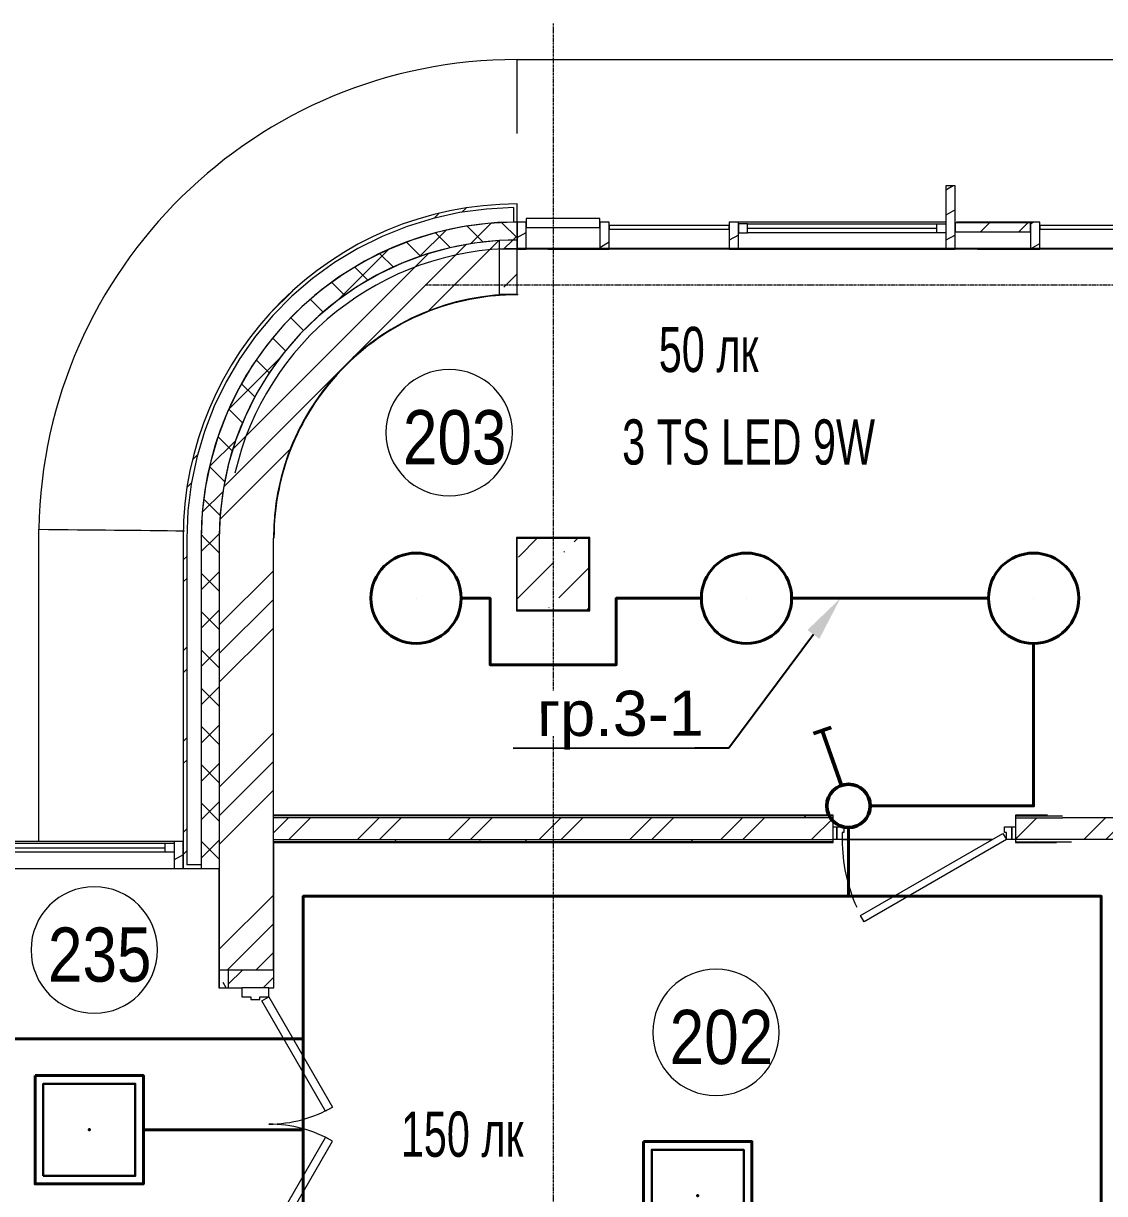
# Model space of a CAD drawing. Header units: metres. Extents: x 19799 to 227756, y -64119 to 286334.
# Drawn here: x 29728 to 35716, y -45816 to -39336 of the extents above; entities that cross this region are included whole.
import ezdxf
from ezdxf import colors
from ezdxf.entities.mleader import LeaderData, LeaderLine
from ezdxf.math import Vec2, Vec3

# ---------------------------------------------------------------- set-up
doc = ezdxf.new("R2010")
doc.units = ezdxf.units.M
doc.linetypes.add('ADSK_Линия сетки', pattern=[21, 12, -3, 3, -3])
for name, color, linetype, lineweight in [('A-AREA-IDEN', 7, 'Continuous', 9), ('A-DETL-MBND', 7, 'Continuous', 5), ('A-DETL-THIN', 7, 'Continuous', 5), ('A-DOOR', 7, 'Continuous', 5), ('A-DOOR-FRAM', 7, 'Continuous', 13), ('A-FLOR', 7, 'Continuous', 5), ('A-GLAZ', 7, 'Continuous', 5), ('A-GLAZ-CURT', 7, 'Continuous', 5), ('A-GLAZ-CWMG', 7, 'Continuous', 5), ('A-WALL', 7, 'Continuous', 5), ('A-WALL-PATT', 7, 'Continuous', 18), ('I-WALL', 7, 'Continuous', 5), ('nadpisi', 84, 'Continuous', 13), ('S-COLS', 7, 'Continuous', 5), ('S-GRID', 7, 'Continuous', 9), ('раб осв', 7, 'Continuous', 40), ('ЭЛ', 250, 'Continuous', 50), ('ЭЛ.освещ.', 150, 'Continuous', 50), ('ЭЛ.сети', 5, 'Continuous', 100)]:
    doc.layers.add(name, color=color, linetype=linetype, lineweight=lineweight)
doc.styles.add('Arial', font='ARIALN.TTF', dxfattribs={"width": 0.8, "height": 2.5})
doc.styles.add('GOST Common_I_1', font='ARIALN.TTF', dxfattribs={"height": 300})
doc.styles.add('ISOPEUR', font='ARIALN.TTF')
pattern_1 = [(45, (0, 0), (-251.4472, 251.4472), []), (45, (0, 381), (-251.4472, 251.4472), [])]
pattern_2 = [(45, (0, 0), (-449.013, 449.013), []), (45, (158.75, 0), (0, 898.0256), []), (45, (-158.75, 0), (0, 898.0256), [])]
pattern_3 = [(30, (0, 0), (-60, 103.92305), [])]
pattern_4 = [(0, (0, 0), (812.8, 203.2), [33.528, -576.072, 33.528, -576.072, -3251.2]), (0, (0, 0), (812.8, 203.2), [-1219.2, 33.528, -1185.672, 33.528, -576.072, -1422.4]), (0, (0, 0), (812.8, 203.2), [-3048, 33.528, -372.872, 33.528, -982.472]), (120, (304.8, 101.6), (-582.37636, 602.30545), [33.528, -576.072, 33.528, -576.072, -3251.2]), (120, (304.8, 101.6), (-582.37636, 602.30545), [-1219.2, 33.528, -1185.672, 33.528, -576.072, -1422.4]), (120, (304.8, 101.6), (-582.37636, 602.30545), [-3048, 33.528, -372.872, 33.528, -982.472]), (240, (406.4, 508), (-230.42364, -805.50545), [33.528, -576.072, 33.528, -576.072, -3251.2]), (240, (406.4, 508), (-230.42364, -805.50545), [-1219.2, 33.528, -1185.672, 33.528, -576.072, -1422.4]), (240, (406.4, 508), (-230.42364, -805.50545), [-3048, 33.528, -372.872, 33.528, -982.472])]
pattern_5 = [(45, (0, 0), (-106.066, 106.066), []), (135, (0, 0), (-106.066, -106.066), [])]
pattern_6 = [(45, (0, 0), (38.89087, 251.0229), [300, -50, 10, -50])]

# ---------------------------------------------------------------- blocks, each defined once
blk = doc.blocks.new('КДП АПК - КР_rvt-1-2 этаж')
at = {"layer": 'S-COLS', "lineweight": 5}
h = blk.add_hatch(dxfattribs=at)
h.set_pattern_fill('FP_137', color=256, style=0, pattern_type=2)
h.set_pattern_definition([(45, (0, 0), (84.19025, 308.69666), [396.875, -79.375, 3.353, -76.022])])
h.paths.add_polyline_path([(32462.7, -41945.6), (32862.7, -41945.6), (32862.7, -41545.6), (32462.7, -41545.6)], flags=0)
at = {"layer": 'A-FLOR', "lineweight": 5}
blk.add_line((56645.3, -39945.6), (32462.7, -39945.6), dxfattribs=at)
blk.add_arc((32462.7, -41545.6), 1600, 90, 167.14773, dxfattribs=at)
at = {"layer": 'S-COLS', "lineweight": 5}
for p, q in [((32862.7, -41545.6), (32462.7, -41545.6)), ((32462.7, -41545.6), (32462.7, -41945.6)), ((32862.7, -41945.6), (32862.7, -41545.6)), ((32462.7, -41945.6), (32862.7, -41945.6))]:
    blk.add_line(p, q, dxfattribs=at)
blk = doc.blocks.new('AC_Дверь_Однопольная_ДеревяннаяВнутренняя_ГОСТ6629-88 - ДГ 21-10-1263266-2 этаж')
at = {"layer": 'A-DOOR', "lineweight": 13}
for p, q in [((-455, 60), (333.1, 515)), ((353.1, 480.4), (-435, 25.4)), ((333.1, 515), (353.1, 480.4)), ((-435, 25.4), (-455, 60))]:
    blk.add_line(p, q, dxfattribs=at)
at = {"layer": 'A-DOOR', "lineweight": 18}
for p, q in [((-505, 60), (-485, 60)), ((-505, -10), (-505, 60)), ((-485, 60), (-485, -10)), ((485, 60), (505, 60)), ((485, -10), (485, 60)), ((505, 60), (505, -10)), ((-485, -10), (-505, -10)), ((505, -10), (485, -10))]:
    blk.add_line(p, q, dxfattribs=at)
at = {"layer": 'A-DOOR'}
blk.add_arc((-455, 60), 910, 0, 24.26352, dxfattribs=at)
at = {"layer": 'A-DOOR-FRAM'}
for p, q in [((-485, 60), (-455, 60)), ((-485, -10), (-485, 60)), ((-455, 60), (-455, 20)), ((-455, 20), (-445, 20)), ((-445, 20), (-445, -10)), ((445, 20), (455, 20)), ((445, -10), (445, 20)), ((455, 60), (485, 60)), ((455, 20), (455, 60)), ((485, 60), (485, -10)), ((-445, -10), (-485, -10)), ((485, -10), (445, -10))]:
    blk.add_line(p, q, dxfattribs=at)
blk = doc.blocks.new('Дверь-ВНУТРЕННЯЯ - ДГ 21-15-1886256-2 этаж')
at = {"layer": 'A-DOOR', "lineweight": 13}
for p, q in [((-705, 131.4), (-94.5, 483.9)), ((-94.5, 483.9), (-72, 444.9)), ((94.5, 483.9), (72, 444.9)), ((705, 131.4), (94.5, 483.9)), ((-72, 444.9), (-682.5, 92.4)), ((72, 444.9), (682.5, 92.4)), ((-682.5, 92.4), (-705, 131.4)), ((682.5, 92.4), (705, 131.4))]:
    blk.add_line(p, q, dxfattribs=at)
at = {"layer": 'A-DOOR'}
for centre, start, end in [((-705, 131.4), 0, 30), ((705, 131.4), 150, 180)]:
    blk.add_arc(centre, 705, start, end, dxfattribs=at)
at = {"layer": 'A-DOOR-FRAM'}
for p, q in [((-705, 131.4), (-755, 131.4)), ((-755, 131.4), (-755, -18.6)), ((-705, 81.6), (-705, 131.4)), ((705, 131.4), (705, 81.6)), ((755, 131.4), (705, 131.4)), ((755, -18.6), (755, 131.4)), ((-689.1, 81.6), (-705, 81.6)), ((-689.1, 30.6), (-689.1, 81.6)), ((705, 81.6), (689.1, 81.6)), ((689.1, 81.6), (689.1, 30.6)), ((-705, -18.6), (-705, 30.6)), ((-705, 30.6), (-689.1, 30.6)), ((689.1, 30.6), (705, 30.6)), ((705, 30.6), (705, -18.6)), ((-755, -18.6), (-705, -18.6)), ((705, -18.6), (755, -18.6))]:
    blk.add_line(p, q, dxfattribs=at)
blk = doc.blocks.new('M_Тент витража777 - M_Тент витража одинарное справо-2392832-2 этаж')
at = {"layer": 'A-GLAZ', "lineweight": 13}
for p, q in [((-525, 20), (-575, 20)), ((-575, 20), (-575, -30)), ((-575, -30), (-575, 20)), ((-525, -30), (-525, 20)), ((525, -30), (525, 20)), ((525, 20), (575, 20)), ((575, 20), (575, -30)), ((575, 20), (575, -30)), ((-575, -30), (-525, -30)), ((-525, -4.6), (525, -4.6)), ((575, -30), (525, -30))]:
    blk.add_line(p, q, dxfattribs=at)
at = {"layer": 'A-GLAZ'}
for p, q in [((-525, 20), (525, 20)), ((525, -30), (-525, -30))]:
    blk.add_line(p, q, dxfattribs=at)
blk = doc.blocks.new('Прямоугольный импост - 50 x 150мм-1003911-2 этаж')
at = {"layer": 'A-DETL-MBND'}
for p, q in [((34837.7, -40435.7), (33687.7, -40435.7)), ((33687.7, -40585.7), (34837.7, -40585.7))]:
    blk.add_line(p, q, dxfattribs=at)
blk = doc.blocks.new('Прямоугольный импост - 50 x 150мм-1635144-2 этаж')
at = {"layer": 'A-GLAZ-CWMG'}
h = blk.add_hatch(dxfattribs=at)
h.set_pattern_fill('FP_7', color=256, style=0, pattern_type=2)
h.set_pattern_definition([(210, (32462.65, -40465.64), (60, -103.92305), [])])
h.paths.add_polyline_path([(0, 120), (-50, 120), (-50, -30), (0, -30)], flags=0)
at = {"layer": 'A-GLAZ-CWMG', "lineweight": 18}
for p, q in [((0, 120), (-50, 120)), ((-50, 120), (-50, -30)), ((0, -30), (0, 120)), ((-50, -30), (0, -30))]:
    blk.add_line(p, q, dxfattribs=at)
blk = doc.blocks.new('Прямоугольный импост - 50 x 150мм-1634112-2 этаж')
at = {"layer": 'A-GLAZ-CWMG'}
h = blk.add_hatch(dxfattribs=at)
h.set_pattern_fill('FP_8', color=256, style=0, pattern_type=2)
h.set_pattern_definition([(330, (-33662.65, -40465.64), (60, 103.92305), [])])
h.paths.add_polyline_path([(25, 120), (25, -30), (-25, -30), (-25, 120)], flags=0)
at = {"layer": 'A-GLAZ-CWMG', "lineweight": 18}
for p, q in [((-25, -30), (-25, 120)), ((-25, 120), (25, 120)), ((25, 120), (25, -30)), ((25, -30), (-25, -30))]:
    blk.add_line(p, q, dxfattribs=at)
blk = doc.blocks.new('Прямоугольный импост - 50 x 450мм-1635142-2 этаж')
at = {"layer": 'A-GLAZ-CWMG'}
h = blk.add_hatch(dxfattribs=at)
h.set_pattern_fill('FP_9', color=256, style=0, pattern_type=2)
h.set_pattern_definition([(330, (-34862.65, -40465.64), (60, 103.92305), [])])
h.paths.add_polyline_path([(-25, 120), (25, 120), (25, -230), (-25, -230)], flags=0)
at = {"layer": 'A-GLAZ-CWMG', "lineweight": 18}
for p, q in [((-25, -230), (-25, 120)), ((-25, 120), (25, 120)), ((25, 120), (25, -230)), ((25, -230), (-25, -230))]:
    blk.add_line(p, q, dxfattribs=at)
blk = doc.blocks.new('Системная панель - С остеклением-1637734-2 этаж')
at = {"layer": 'A-GLAZ-CURT', "lineweight": 13}
for p, q in [((33637.7, -40455.6), (32972.1, -40455.6)), ((32972.1, -40455.6), (32972.1, -40475.6)), ((32972.1, -40475.6), (33637.7, -40475.6)), ((33637.7, -40475.6), (33637.7, -40455.6))]:
    blk.add_line(p, q, dxfattribs=at)
blk = doc.blocks.new('Системная панель - С остеклением-1637191-2 этаж')
at = {"layer": 'A-GLAZ-CURT', "lineweight": 13}
for p, q in [((36037.7, -40455.6), (35357.1, -40455.6)), ((35357.1, -40455.6), (35357.1, -40475.6)), ((35357.1, -40475.6), (36037.7, -40475.6)), ((36037.7, -40475.6), (36037.7, -40455.6))]:
    blk.add_line(p, q, dxfattribs=at)
blk = doc.blocks.new('Системная панель - Сплошная - светлая-1637735-2 этаж')
at = {"layer": 'A-GLAZ-CURT', "lineweight": 13}
for p, q in [((32920.1, -40415.6), (32512.7, -40415.6)), ((32512.7, -40415.6), (32512.7, -40465.6)), ((32920.1, -40465.6), (32920.1, -40415.6)), ((32512.7, -40465.6), (32920.1, -40465.6))]:
    blk.add_line(p, q, dxfattribs=at)
blk = doc.blocks.new('Системная панель - Сплошная-1637199-2 этаж')
at = {"layer": 'A-GLAZ-CURT'}
h = blk.add_hatch(dxfattribs=at)
h.set_pattern_fill('FP_28', color=256, style=0, pattern_type=2)
h.set_pattern_definition([(45, (0, 0), (-106.066, 106.066), [])])
h.paths.add_polyline_path([(35305, -40490.6), (35305, -40440.6), (34887.7, -40440.6), (34887.7, -40490.6), (35126.4, -40490.6)], flags=0)
at = {"layer": 'A-GLAZ-CURT', "lineweight": 13}
for p, q in [((35305, -40440.6), (34887.7, -40440.6)), ((34887.7, -40440.6), (34887.7, -40490.6)), ((34887.7, -40490.6), (35305, -40490.6)), ((35305, -40490.6), (35305, -40440.6))]:
    blk.add_line(p, q, dxfattribs=at)
blk = doc.blocks.new('M_Тент витража777 - M_Тент витража одинарное справо-2678803-2 этаж')
at = {"layer": 'A-GLAZ', "lineweight": 13}
for p, q in [((-475, 20), (-525, 20)), ((-525, 20), (-525, -30)), ((-525, -30), (-525, 20)), ((-475, -30), (-475, 20)), ((475, -30), (475, 20)), ((475, 20), (525, 20)), ((525, 20), (525, -30)), ((525, 20), (525, -30)), ((-525, -30), (-475, -30)), ((-475, -4.6), (475, -4.6)), ((525, -30), (475, -30))]:
    blk.add_line(p, q, dxfattribs=at)
at = {"layer": 'A-GLAZ'}
for p, q in [((-475, 20), (475, 20)), ((475, -30), (-475, -30))]:
    blk.add_line(p, q, dxfattribs=at)
blk = doc.blocks.new('Прямоугольный импост - 50 x 150мм-V111-2 этаж')
at = {"layer": 'A-GLAZ-CWMG'}
h = blk.add_hatch(dxfattribs=at)
h.set_pattern_fill('FP_140', color=256, style=0, pattern_type=2)
h.set_pattern_definition([(330, (-30612.65, -43895.62), (60, 103.92305), [])])
h.paths.add_polyline_path([(-50, 120), (0, 120), (0, -30), (-50, -30)], flags=0)
at = {"layer": 'A-GLAZ-CWMG', "lineweight": 18}
for p, q in [((-50, -30), (-50, 120)), ((-50, 120), (0, 120)), ((0, 120), (0, -30)), ((0, -30), (-50, -30))]:
    blk.add_line(p, q, dxfattribs=at)
blk = doc.blocks.new('Прямоугольный импост - 50 x 150мм-2240715-2 этаж')
at = {"layer": 'A-DETL-MBND'}
for p, q in [((30562.7, -43865.6), (29512.7, -43865.6)), ((29512.7, -44015.6), (30562.7, -44015.6))]:
    blk.add_line(p, q, dxfattribs=at)
blk = doc.blocks.new('выкл. 1 клав. скрыт')
at = {"layer": 'ЭЛ.освещ.', "color": 0, "ltscale": 100}
for p, q in [((2902123, 2044848.8), (2902427.1, 2044743)), ((2902444.4, 2044793), (2902410.7, 2044695))]:
    blk.add_line(p, q, dxfattribs=at)
blk.add_circle((2902009.7, 2044888.3), 120, dxfattribs=at)
blk = doc.blocks.new('TS LED без датчика')
at = {"layer": 'раб осв', "color": 0, "lineweight": 40, "ltscale": 100}
blk.add_line((-535184, 16419.5), (-535184, 16419.5), dxfattribs=at)
at = {"layer": 'раб осв', "color": 5, "lineweight": 40, "ltscale": 100}
blk.add_circle((-535184, 16419.5), 250, dxfattribs=at)
blk = doc.blocks.new('ARS.R UNI LED')
at = {"color": 5, "lineweight": 30, "ltscale": 100}
blk.add_lwpolyline([(2913222.7, 2072748.5), (2913732.7, 2072748.5), (2913732.7, 2073258.5), (2913222.7, 2073258.5)], close=True, dxfattribs=at)
at = {"color": 0, "lineweight": 40, "ltscale": 100}
blk.add_point((2913477.7, 2073003.5), dxfattribs=at)
at = {"layer": 'ЭЛ', "color": 5, "lineweight": 40, "ltscale": 10}
blk.add_lwpolyline([(2913177.7, 2073303.5), (2913777.7, 2073303.5), (2913777.7, 2072703.5), (2913177.7, 2072703.5)], close=True, dxfattribs=at)
blk = doc.blocks.new('ПСС_Марка_помещения - Имя_2_5мм-224473-2 этаж')
at = {"layer": 'A-AREA-IDEN'}
for start, end in [(360, 180), (180, 360)]:
    blk.add_arc((-0.074, 0.039), 3.5, start, end, dxfattribs=at)

msp = doc.modelspace()

# ---------------------------------------------------------------- hatches: boundary and pattern name
at = {"layer": 'A-GLAZ-CWMG'}
h = msp.add_hatch(dxfattribs=at)
h.set_pattern_fill('FP_31', color=256, style=0, pattern_type=2)
h.set_pattern_definition(pattern_3)
h.paths.add_polyline_path([(32920.1103, -40585.6677), (32972.1253, -40585.6677), (32972.1253, -40435.6677), (32920.1103, -40435.6677)], flags=0)
h = msp.add_hatch(dxfattribs=at)
h.set_pattern_fill('FP_31', color=256, style=0, pattern_type=2)
h.set_pattern_definition(pattern_3)
h.paths.add_polyline_path([(35305.017, -40585.6677), (35357.1109, -40585.6677), (35357.1109, -40435.6677), (35305.017, -40435.6677)], flags=0)
at = {"layer": 'A-WALL-PATT', "lineweight": 5}
h = msp.add_hatch(dxfattribs=at)
h.set_pattern_fill('FP_1', color=256, style=0, pattern_type=2)
h.set_pattern_definition(pattern_1)
h.paths.add_polyline_path([(30632.6532, -42185.6443), (30638.817, -42035.572), (30657.2671, -41886.5107), (30687.879, -41739.4646), (30730.4465, -41595.4242), (30784.6829, -41455.3598), (30850.2228, -41320.2149), (30926.6247, -41190.9), (31018.4321, -41062.2545), (31109.8861, -40953.1993), (31215.511, -40846.4148), (31329.5371, -40748.6519), (31451.1963, -40660.5691), (31579.6691, -40582.76), (31714.0899, -40515.7485), (31853.5533, -40459.9861), (31997.1198, -40415.8484), (32143.8223, -40383.6328), (32292.6725, -40363.5562), (32442.6532, -40355.7556), (32442.6532, -40435.7586), (32462.6532, -40435.6443), (32462.6532, -40335.6443), (32309.8814, -40341.963), (32158.1532, -40360.8759), (32008.505, -40392.2538), (31861.9592, -40435.8824), (31719.5167, -40491.4637), (31582.1505, -40558.6179), (31450.7991, -40636.8863), (31326.3597, -40725.7344), (31209.6823, -40824.5551), (31101.564, -40932.6734), (31002.7433, -41049.3508), (30913.8952, -41173.7902), (30835.6268, -41305.1416), (30768.4725, -41442.5078), (30712.8913, -41584.9503), (30669.2627, -41731.4962), (30637.8848, -41881.1443), (30618.9719, -42032.8725), (30612.6532, -42185.6443)], flags=0)
at = {"layer": 'A-WALL-PATT', "lineweight": 5, "true_color": 0x787878}
h = msp.add_hatch(dxfattribs=at)
h.set_pattern_fill('FP_92', color=8, style=0, pattern_type=2)
h.set_pattern_definition(pattern_5)
h.paths.add_polyline_path([(30812.6532, -42185.6443), (30818.4568, -42047.3759), (30835.8267, -41910.0803), (30864.6408, -41774.7231), (30904.6963, -41642.2565), (30955.7115, -41513.6126), (31017.3275, -41389.6961), (31089.1108, -41271.3789), (31170.5565, -41159.4931), (31264.9962, -41051.0112), (31360.0794, -40958.1138), (31466.8234, -40870.0369), (31580.5726, -40791.2147), (31711.021, -40717.2848), (31825.8427, -40663.4839), (31955.6381, -40615.4737), (32089.0001, -40578.5092), (32224.9907, -40552.8502), (32362.6532, -40538.6774), (32362.6532, -40535.6444), (32462.2104, -40535.6444), (32462.1836, -40435.6444), (32442.6174, -40435.7609), (32294.7027, -40443.9059), (32156.977, -40462.5477), (32016.7466, -40493.4069), (31879.5182, -40535.6584), (31746.2154, -40589.0176), (31617.7357, -40653.1253), (31494.944, -40727.55), (31378.6669, -40811.7907), (31264.9962, -40910.0251), (31168.7388, -41007.3891), (31076.5009, -41117.43), (30993.5946, -41234.6622), (30920.5781, -41358.2965), (30857.9429, -41487.5005), (30806.1106, -41621.4044), (30765.4303, -41759.1067), (30736.1756, -41899.6806), (30718.5437, -42042.1795), (30712.6532, -42185.6443)], flags=0)
at = {"layer": 'A-WALL-PATT', "lineweight": 5}
h = msp.add_hatch(dxfattribs=at)
h.set_pattern_fill('FP_2', color=256, style=0, pattern_type=2)
h.set_pattern_definition(pattern_2)
h.paths.add_polyline_path([(31112.6532, -42185.6443), (31118.4121, -42061.082), (31135.6395, -41937.5825), (31164.1886, -41816.1993), (31203.8157, -41697.9681), (31254.1827, -41583.8975), (31314.8601, -41474.9609), (31385.3299, -41372.0876), (31464.9912, -41276.1552), (31553.1641, -41187.9823), (31649.0964, -41108.3211), (31751.9698, -41037.8512), (31860.9064, -40977.1739), (31974.9769, -40926.8068), (32093.2082, -40887.1797), (32214.5913, -40858.6306), (32338.0909, -40841.4032), (32462.6532, -40835.6443), (32462.6532, -40535.6443), (32412.6302, -40536.4028), (32362.6028, -40538.6815), (32224.9435, -40552.8574), (32088.9564, -40578.5196), (31955.598, -40615.4868), (31825.8064, -40663.4992), (31700.4946, -40722.2189), (31580.5441, -40791.2328), (31466.7987, -40870.0555), (31360.0585, -40958.1326), (31254.6649, -41062.2545), (31170.5425, -41159.5107), (31089.0998, -41271.3952), (31017.3193, -41389.7109), (30955.7057, -41513.6254), (30904.6925, -41642.2671), (30864.6386, -41774.7312), (30835.8258, -41910.0858), (30818.4566, -42047.3787), (30812.6532, -42185.6443), (31007.5696, -42185.6443)], flags=0)
at = {"layer": 'A-WALL-PATT', "lineweight": 5, "true_color": 0x787878}
h = msp.add_hatch(dxfattribs=at)
h.set_pattern_fill('FP_92', color=8, style=0, pattern_type=2)
h.set_pattern_definition(pattern_5)
h.paths.add_polyline_path([(32462.6532, -40585.6444), (32462.2104, -40535.6444), (32362.6532, -40535.6444), (32362.6532, -40585.6444)], flags=0)
at = {"layer": 'A-WALL-PATT', "lineweight": 5}
h = msp.add_hatch(dxfattribs=at)
h.set_pattern_fill('FP_139', color=256, style=0, pattern_type=2)
h.set_pattern_definition(pattern_6)
h.paths.add_polyline_path([(32362.6532, -40835.6444), (32462.6532, -40835.6444), (32462.6532, -40585.6444), (32362.6532, -40585.6444), (32362.6532, -40717.2848)], flags=0)
h = msp.add_hatch(dxfattribs=at)
h.set_pattern_fill('FP_40', color=256, style=0, pattern_type=2)
h.set_pattern_definition(pattern_4)
h.paths.add_polyline_path([(31115.6532, -42185.6443), (31121.4156, -42061.1831), (31138.6533, -41937.7868), (31167.219, -41816.5111), (31206.8683, -41698.3936), (31257.2618, -41584.445), (31317.9685, -41475.6402), (31388.4689, -41372.91), (31468.1598, -41277.1335), (31556.3595, -41189.13), (31652.3133, -41109.6526), (31755.2002, -41039.3811), (31864.14, -40978.9169), (31978.2006, -40928.7773), (32096.406, -40889.3912), (32217.7451, -40861.0957), (32341.1795, -40844.1328), (32465.6532, -40838.6477), (32462.645, -40835.6449), (32338.0832, -40841.4041), (32214.5842, -40858.6321), (32093.2016, -40887.1816), (31974.9711, -40926.8091), (31860.9012, -40977.1765), (31751.9652, -41037.854), (31649.0925, -41108.324), (31553.1608, -41187.9852), (31464.9885, -41276.158), (31385.3278, -41372.0902), (31314.8585, -41474.9634), (31254.1816, -41583.8997), (31203.815, -41697.9699), (31164.1882, -41816.2007), (31135.6393, -41937.5834), (31118.412, -42061.0825), (31112.6532, -42185.6443)], flags=0)
h = msp.add_hatch(dxfattribs=at)
h.set_pattern_fill('FP_1', color=256, style=0, pattern_type=2)
h.set_pattern_definition(pattern_1)
h.paths.add_polyline_path([(30632.6532, -44015.6443), (30712.6532, -44015.6443), (30712.6532, -43995.6443), (30632.6532, -43995.6443), (30632.6532, -42185.6443), (30612.6532, -42185.6443), (30612.6532, -44015.6443)], flags=0)
at = {"layer": 'A-WALL-PATT', "lineweight": 5, "true_color": 0x787878}
h = msp.add_hatch(dxfattribs=at)
h.set_pattern_fill('FP_92', color=8, style=0, pattern_type=2)
h.set_pattern_definition(pattern_5)
h.paths.add_polyline_path([(30712.6532, -55385.6443), (30812.6532, -55385.6443), (30812.6532, -53085.821), (30712.6532, -53085.821), (30712.6532, -55206.0116)], flags=0)
h.paths.add_polyline_path([(30712.6532, -51785.821), (30812.6532, -51785.821), (30812.6532, -49385.821), (30712.6532, -49385.821), (30712.6532, -51756.3147)], flags=0)
h.paths.add_polyline_path([(30812.6532, -48085.821), (30812.6532, -46815.6443), (30712.6532, -46815.6443), (30712.6532, -48085.821), (30750.143, -48085.821)], flags=0)
h.paths.add_polyline_path([(30712.6532, -44015.6443), (30812.6532, -44015.6443), (30812.6532, -42185.6443), (30712.6532, -42185.6443), (30712.6532, -43477.0423)], flags=0)
at = {"layer": 'A-WALL-PATT', "lineweight": 5}
h = msp.add_hatch(dxfattribs=at)
h.set_pattern_fill('FP_2', color=256, style=0, pattern_type=2)
h.set_pattern_definition(pattern_2)
h.paths.add_polyline_path([(31112.6532, -55385.6443), (31112.6532, -53185.821), (30812.6532, -53185.821), (30812.6532, -55385.6443), (31007.5696, -55385.6443)], flags=0)
h.paths.add_polyline_path([(30862.6532, -51685.821), (31112.6532, -51685.821), (31112.6532, -49485.821), (30812.6532, -49485.821), (30812.6532, -51685.821)], flags=0)
h.paths.add_polyline_path([(30862.6532, -47985.821), (31112.6532, -47985.821), (31112.6532, -46285.821), (30812.6532, -46285.821), (30812.6532, -47985.821)], flags=0)
h.paths.add_polyline_path([(31007.5696, -44575.821), (31112.6532, -44575.821), (31112.6532, -42185.6443), (30812.6532, -42185.6443), (30812.6532, -44575.821), (30862.6532, -44575.821)], flags=0)
h = msp.add_hatch(dxfattribs=at)
h.set_pattern_fill('FP_40', color=256, style=0, pattern_type=2)
h.set_pattern_definition(pattern_4)
h.paths.add_polyline_path([(35222.6532, -43735.6443), (35482.4521, -43735.644), (35482.4521, -43723.6443), (35222.6532, -43723.6443)], flags=0)
h.paths.add_polyline_path([(32037.2761, -43735.6443), (34212.6532, -43735.6443), (34212.6532, -43723.6443), (31112.6532, -43723.6443), (31112.6532, -43735.6443)], flags=0)
h = msp.add_hatch(dxfattribs=at)
h.set_pattern_fill('FP_1', color=256, style=0, pattern_type=2)
h.set_pattern_definition(pattern_1)
h.paths.add_polyline_path([(36002.6532, -43855.6443), (36002.6532, -43735.6443), (35222.6532, -43735.6443), (35222.6532, -43855.6443), (35641.2488, -43855.6443)], flags=0)
h.paths.add_polyline_path([(31115.6532, -43855.6443), (34212.6532, -43855.6443), (34212.6532, -43735.6443), (31112.6532, -43735.6443), (31112.6532, -43855.6443)], flags=0)
h = msp.add_hatch(dxfattribs=at)
h.set_pattern_fill('FP_40', color=256, style=0, pattern_type=2)
h.set_pattern_definition(pattern_4)
h.paths.add_polyline_path([(35222.6532, -43867.6443), (35532.4521, -43867.6443), (35532.4521, -43855.6446), (35222.6532, -43855.6443)], flags=0)
h.paths.add_polyline_path([(33066.9826, -43867.6443), (34212.6532, -43867.6443), (34212.6532, -43855.6443), (31112.6532, -43855.6443), (31112.6532, -43867.6443), (32037.2761, -43867.6443)], flags=0)
h = msp.add_hatch(dxfattribs=at)
h.set_pattern_fill('FP_40', color=256, style=0, pattern_type=2)
h.set_pattern_definition(pattern_4)
h.paths.add_polyline_path([(31115.6532, -49485.6443), (31115.6532, -49385.821), (31112.6532, -49385.821), (31112.6532, -49485.6443)], flags=0)
h.paths.add_polyline_path([(31115.6532, -48085.821), (31115.6532, -46185.821), (31112.6532, -46185.821), (31112.6532, -48085.821)], flags=0)
h.paths.add_polyline_path([(31112.6532, -44675.821), (31115.6532, -44675.821), (31115.6532, -43867.6443), (31112.6532, -43867.6443), (31112.6532, -44575.821)], flags=0)
h = msp.add_hatch(dxfattribs=at)
h.set_pattern_fill('FP_40', color=256, style=0, pattern_type=2)
h.set_pattern_definition(pattern_4)
h.paths.add_polyline_path([(31115.6532, -43870.6443), (34212.6532, -43870.6443), (34212.6532, -43867.6443), (31115.6532, -43867.6443)], flags=0)
h.paths.add_polyline_path([(35452.4521, -43870.6443), (35452.4521, -43867.6443), (35222.6532, -43867.6443), (35222.6532, -43870.6443), (35449.4521, -43870.6443)], flags=0)
h = msp.add_hatch(dxfattribs=at)
h.set_pattern_fill('FP_40', color=256, style=0, pattern_type=2)
h.set_pattern_definition(pattern_4)
h.paths.add_polyline_path([(30812.6532, -46815.6443), (30812.6532, -46185.821), (30809.6532, -46185.821), (30809.6532, -46815.6443)], flags=0)
h.paths.add_polyline_path([(30812.6532, -44675.821), (30812.6532, -44015.6443), (30809.6532, -44015.6443), (30809.6532, -44675.821)], flags=0)
h = msp.add_hatch(dxfattribs=at)
h.set_pattern_fill('FP_40', color=256, style=0, pattern_type=2)
h.set_pattern_definition(pattern_4)
h.paths.add_polyline_path([(30812.6532, -44675.821), (30862.6532, -44675.821), (30862.6532, -44575.821), (30812.6532, -44575.821)], flags=0)
h = msp.add_hatch(dxfattribs=at)
h.set_pattern_fill('FP_139', color=256, style=0, pattern_type=2)
h.set_pattern_definition(pattern_6)
h.paths.add_polyline_path([(31037.8907, -44675.821), (31112.6532, -44675.821), (31112.6532, -44575.821), (30862.6532, -44575.821), (30862.6532, -44675.821), (31007.5696, -44675.821)], flags=0)

# ---------------------------------------------------------------- linework, layer by layer
at = {"layer": 'A-DETL-MBND'}
for p, q in [((32462.2104, -39945.6636), (32462.2104, -39535.6443)), ((32462.2104, -39535.6677), (56573.2917, -39535.6677)), ((29812.6532, -43865.621), (29812.6532, -42137.2023))]:
    msp.add_line(p, q, dxfattribs=at)
msp.add_arc((32462.2104, -42185.6443), 2650, 90, 178.95257391, dxfattribs=at)
msp.add_open_spline([(29812.6532, -42137.2023), (30107.4717, -42139.8971), (30369.6952, -42142.592), (30619.4084, -42145.2869)], degree=3, dxfattribs=at)
msp.add_open_spline([(29812.6532, -42137.2023), (30107.4717, -42139.8971), (30369.6952, -42142.592), (30619.4084, -42145.2869)], degree=3, dxfattribs=at)
at = {"layer": 'A-DETL-THIN'}
msp.add_line((36002.6532, -43855.6446), (35532.4521, -43855.6446), dxfattribs=at)
at = {"layer": 'A-FLOR', "lineweight": 18}
for p, q in [((32633.3649, -40585.6677), (32512.6532, -40585.6677)), ((33637.6532, -40585.6677), (32972.1253, -40585.6677)), ((35012.5966, -40585.6677), (34887.6532, -40585.6677)), ((35987.6532, -40585.6677), (35357.1109, -40585.6677)), ((34262.6532, -43855.6443), (35092.6532, -43855.6443)), ((35092.6532, -43855.6443), (34262.6532, -43855.6443))]:
    msp.add_line(p, q, dxfattribs=at)
at = {"layer": 'A-GLAZ-CWMG', "lineweight": 18}
for p, q in [((32920.1103, -40435.6677), (32920.1103, -40585.6677)), ((32972.1253, -40435.6677), (32920.1103, -40435.6677)), ((32972.1253, -40585.6677), (32972.1253, -40435.6677)), ((35305.017, -40435.6677), (35305.017, -40585.6677)), ((35357.1109, -40435.6677), (35305.017, -40435.6677)), ((35357.1109, -40585.6677), (35357.1109, -40435.6677)), ((32920.1103, -40585.6677), (32972.1253, -40585.6677)), ((35305.017, -40585.6677), (35357.1109, -40585.6677))]:
    msp.add_line(p, q, dxfattribs=at)
at = {"layer": 'A-GLAZ-CWMG'}
for p, q in [((35305.017, -40435.6677), (34895.6284, -40435.6677)), ((32633.3649, -40585.6677), (32920.1103, -40585.6677)), ((35012.5966, -40585.6677), (35305.017, -40585.6677))]:
    msp.add_line(p, q, dxfattribs=at)
at = {"layer": 'A-WALL'}
for p, q in [((32442.6532, -40355.7556), (32442.6532, -40435.7586)), ((32462.6532, -40585.6444), (32362.6532, -40585.6444)), ((30632.6532, -42185.6443), (30632.6532, -43995.6443)), ((30712.6532, -42185.6443), (30712.6532, -44015.6443)), ((30812.6532, -42185.6443), (30812.6532, -44575.821)), ((31112.6532, -43720.6443), (31112.6532, -42185.6443)), ((34212.6532, -43723.6443), (31112.6532, -43723.6443)), ((34212.6532, -43735.6443), (31112.6532, -43735.6443)), ((31112.6532, -44575.821), (31112.6532, -43735.6443)), ((35222.6532, -43723.6443), (35482.4521, -43723.6443)), ((35222.6532, -43735.6443), (35482.4521, -43735.6443)), ((35402.4521, -43735.644), (35482.4521, -43735.644)), ((34212.6532, -43867.6443), (31112.6532, -43867.6443)), ((31115.6532, -43855.6443), (34212.6532, -43855.6443)), ((35532.4521, -43855.6443), (35222.6532, -43855.6443)), ((35222.6532, -43867.6443), (35532.4521, -43867.6443)), ((35532.4521, -43855.6446), (35452.4521, -43855.6446)), ((30712.6532, -43995.6443), (30632.6532, -43995.6443)), ((30809.6532, -44015.6443), (30812.6532, -44015.6443)), ((30812.6532, -44575.821), (31112.6532, -44575.821)), ((30862.6532, -44575.821), (30862.6532, -44675.821))]:
    msp.add_line(p, q, dxfattribs=at)
at = {"layer": 'A-WALL', "lineweight": 18}
for p, q in [((32462.6532, -40835.6444), (32462.6532, -40535.6443)), ((32362.6532, -40585.6444), (32362.6532, -40835.6444)), ((32362.6532, -40835.6444), (32462.6532, -40835.6444)), ((32465.6532, -40838.6477), (32465.6532, -40835.6476)), ((32865.6532, -42182.6443), (32459.6532, -42182.6443)), ((32459.6532, -42182.6443), (32459.6532, -42588.6443)), ((32462.6532, -42185.6443), (32862.6532, -42185.6443)), ((32462.6532, -42585.6443), (32462.6532, -42185.6443)), ((32862.6532, -42185.6443), (32862.6532, -42585.6443)), ((32865.6532, -42588.6443), (32865.6532, -42182.6443)), ((32459.6532, -42588.6443), (32865.6532, -42588.6443)), ((32862.6532, -42585.6443), (32462.6532, -42585.6443)), ((31112.6532, -43735.6443), (31112.6532, -43720.6443)), ((34212.6532, -43720.6443), (31115.6532, -43720.6443)), ((34212.6532, -43785.6443), (34212.6532, -43720.6443)), ((35222.6532, -43720.6443), (35222.6532, -43785.6443)), ((35399.4521, -43720.6443), (35222.6532, -43720.6443)), ((36002.6532, -43735.6443), (35482.4521, -43735.6443)), ((31112.6532, -43855.6443), (31115.6532, -43855.6443)), ((31115.6532, -44675.821), (31115.6532, -43870.6443)), ((31115.6532, -43870.6443), (34212.6532, -43870.6443)), ((34212.6532, -43870.6443), (34212.6532, -43855.6443)), ((35222.6532, -43855.6443), (35222.6532, -43870.6443)), ((35222.6532, -43870.6443), (35449.4521, -43870.6443)), ((30809.6532, -44015.6443), (30809.6532, -44675.821)), ((30812.6532, -44575.821), (30812.6532, -44675.821)), ((31112.6532, -44575.821), (31112.6532, -44675.821)), ((30809.6532, -44675.821), (30937.6532, -44675.821)), ((31087.6532, -44675.821), (31115.6532, -44675.821))]:
    msp.add_line(p, q, dxfattribs=at)
at = {"layer": 'A-WALL', "flags": 128}
for points in [[(32442.6532, -40355.7536), (32292.6725, -40363.5562), (32143.8223, -40383.6328), (31997.1198, -40415.8484), (31853.5533, -40459.9861), (31714.0899, -40515.7485), (31579.6691, -40582.76), (31451.1963, -40660.5691), (31329.5371, -40748.6519), (31215.511, -40846.4148), (31109.8861, -40953.1993), (31013.3739, -41068.2861), (30926.6247, -41190.9), (30850.2228, -41320.2149), (30784.6829, -41455.3598), (30730.4465, -41595.4242), (30687.879, -41739.4646), (30657.2671, -41886.5107), (30638.817, -42035.572), (30632.6532, -42185.6443)], [(32442.6174, -40435.7609), (32299.2651, -40443.2883), (32156.977, -40462.5477), (32016.7466, -40493.4069), (31879.5182, -40535.6584), (31746.2154, -40589.0176), (31617.7357, -40653.1253), (31494.944, -40727.55), (31378.6669, -40811.7907), (31269.6873, -40905.2802), (31168.7388, -41007.3891), (31076.5009, -41117.43), (30993.5946, -41234.6622), (30920.5781, -41358.2965), (30857.9429, -41487.5005), (30806.1106, -41621.4044), (30765.4303, -41759.1067), (30736.1756, -41899.6806), (30718.5437, -42042.1795), (30712.6532, -42185.6443)], [(32362.6028, -40538.6815), (32224.9435, -40552.8574), (32088.9564, -40578.5196), (31955.598, -40615.4868), (31825.8064, -40663.4992), (31700.4946, -40722.2189), (31580.5441, -40791.2328), (31466.7987, -40870.0555), (31360.0585, -40958.1326), (31261.0743, -41054.8444), (31170.5425, -41159.5107), (31089.0998, -41271.3952), (31017.3193, -41389.7109), (30955.7057, -41513.6254), (30904.6925, -41642.2671), (30864.6386, -41774.7312), (30835.8258, -41910.0858), (30818.4566, -42047.3787), (30812.6532, -42185.6443)], [(32462.645, -40835.6449), (32338.0832, -40841.4041), (32214.5842, -40858.6321), (32093.2016, -40887.1816), (31974.9711, -40926.8091), (31860.9012, -40977.1765), (31751.9652, -41037.854), (31649.0925, -41108.324), (31553.1608, -41187.9852), (31464.9885, -41276.158), (31385.3278, -41372.0902), (31314.8585, -41474.9634), (31254.1816, -41583.8997), (31203.815, -41697.9699), (31164.1882, -41816.2007), (31135.6393, -41937.5834), (31118.412, -42061.0825), (31112.6532, -42185.6443)]]:
    msp.add_lwpolyline(points, dxfattribs=at)
at = {"layer": 'A-WALL', "lineweight": 18, "flags": 128}
msp.add_lwpolyline([(32462.6532, -40535.6443), (32412.596, -40536.4038), (32362.6028, -40538.6815)], dxfattribs=at)
at = {"layer": 'A-WALL'}
for centre, radius, start, end in [((32462.6532, -42185.6443), 1750, 90.65482316, 180), ((32462.4718, -42126.346), 1690.7017, 90.00976914, 90.67285723), ((32462.6532, -42185.6437), 1749.9994, 90.01537601, 90.65482322), ((32462.6532, -42185.6443), 1650, 93.47460079, 180), ((32462.6532, -42185.6443), 1350, 90, 180)]:
    msp.add_arc(centre, radius, start, end, dxfattribs=at)
at = {"layer": 'A-WALL', "lineweight": 18}
msp.add_arc((32462.6532, -42185.6443), 1347, 89.87239237, 180, dxfattribs=at)
at = {"layer": 'I-WALL', "lineweight": 18}
for p, q in [((32462.6532, -40435.6443), (32462.6532, -40335.6443)), ((32462.2104, -40535.6444), (32462.1836, -40435.6444)), ((32362.6532, -40538.6774), (32362.6532, -40585.6444)), ((32462.6532, -40535.6444), (32462.2104, -40535.6444)), ((30612.6532, -42185.6443), (30612.6532, -44015.6443)), ((30612.6532, -44015.6443), (30809.6532, -44015.6443))]:
    msp.add_line(p, q, dxfattribs=at)
at = {"layer": 'I-WALL', "lineweight": 18, "flags": 128}
msp.add_lwpolyline([(32462.1825, -40435.6444), (32462.4181, -40435.6443), (32462.6532, -40435.6443)], dxfattribs=at)
at = {"layer": 'I-WALL', "lineweight": 18}
msp.add_arc((32462.6532, -42185.6443), 1850, 90, 180, dxfattribs=at)
at = {"layer": 'S-GRID', "linetype": 'ADSK_Линия сетки'}
for p, q in [((32662.6532, -39335.6443), (32662.6532, -63301.3643)), ((95007.6236, -40785.6443), (31950.4397, -40785.6443))]:
    msp.add_line(p, q, dxfattribs=at)
at = {"layer": 'раб осв'}
msp.add_line((30392.3661, -45462.5504), (31277.6532, -45462.5504), dxfattribs=at)
at = {"layer": 'раб осв', "color": 0, "lineweight": 40}
for points in [[(33482.8122, -42518.9102), (33011.1532, -42518.9102), (33011.1532, -42518.9102), (33011.1532, -42887.0869), (33011.1532, -42887.0869), (32312.6532, -42887.0869), (32312.6532, -42887.0869), (32312.6532, -42518.9102), (32152.8122, -42518.9102)], [(35072.8122, -42518.9102), (33982.8122, -42518.9102)], [(34417.6532, -43668.9102), (35322.8122, -43668.9102), (35322.8122, -42768.9102)], [(34297.6532, -43788.9102), (34297.6532, -44168.9102), (34297.6532, -44168.9102), (35697.6532, -44168.9102), (35697.6532, -47685.6443), (38402.6532, -47685.6443)], [(31277.6532, -44957.987), (31277.6532, -44957.987), (31277.6532, -44957.987), (31277.6532, -44957.987), (31277.6532, -44957.987), (31277.6532, -44957.987), (29612.6532, -44957.987)]]:
    msp.add_lwpolyline(points, dxfattribs=at)
at = {"layer": 'раб осв'}
msp.add_lwpolyline([(31277.6532, -48778.1417), (31277.6532, -44168.9102), (34297.6532, -44168.9102)], dxfattribs=at)

# ---------------------------------------------------------------- block references
at = {"lineweight": 5}
msp.add_blockref('КДП АПК - КР_rvt-1-2 этаж', (-3, -637), dxfattribs=at)
at = {"layer": 'A-AREA-IDEN', "color": 18, "true_color": 0x000000, "xscale": 99.99999999999993, "yscale": 99.99999999999993, "zscale": 99.99999999999993}
for p in [(32093.5373, -41605.8351), (30127.5408, -44470.7282), (33570.9465, -44927.1394)]:
    msp.add_blockref('ПСС_Марка_помещения - Имя_2_5мм-224473-2 этаж', p, dxfattribs=at)
at = {"layer": 'A-DOOR', "color": 8, "true_color": 0x7f7f7f, "rotation": 180}
msp.add_blockref('AC_Дверь_Однопольная_ДеревяннаяВнутренняя_ГОСТ6629-88 - ДГ 21-10-1263266-2 этаж', (34717.6532, -43795.6443), dxfattribs=at)
at = {"layer": 'A-DOOR', "rotation": 269.9999999999999}
msp.add_blockref('Дверь-ВНУТРЕННЯЯ - ДГ 21-15-1886256-2 этаж', (30956.3032, -45430.821), dxfattribs=at)
at = {"layer": 'A-GLAZ'}
for name, p in [('M_Тент витража777 - M_Тент витража одинарное справо-2392832-2 этаж', (34262.6532, -40465.6443)), ('M_Тент витража777 - M_Тент витража одинарное справо-2678803-2 этаж', (30037.6532, -43895.621))]:
    msp.add_blockref(name, p, dxfattribs=at)
at = {"layer": 'A-GLAZ-CURT'}
for name in ['Системная панель - Сплошная - светлая-1637735-2 этаж', 'Системная панель - С остеклением-1637734-2 этаж', 'Системная панель - Сплошная-1637199-2 этаж', 'Системная панель - С остеклением-1637191-2 этаж']:
    msp.add_blockref(name, (0, 0), dxfattribs=at)
at = {"layer": 'A-GLAZ-CWMG', "extrusion": (0, 0, -1), "rotation": 180}
for name, p in [('Прямоугольный импост - 50 x 450мм-1635142-2 этаж', (-34862.6532, -40465.6443)), ('Прямоугольный импост - 50 x 150мм-1634112-2 этаж', (-33662.6532, -40465.6443)), ('Прямоугольный импост - 50 x 150мм-V111-2 этаж', (-30612.6532, -43895.621))]:
    msp.add_blockref(name, p, dxfattribs=at)
at = {"layer": 'A-GLAZ-CWMG', "rotation": 180}
msp.add_blockref('Прямоугольный импост - 50 x 150мм-1635144-2 этаж', (32462.6532, -40465.6443), dxfattribs=at)
at = {"layer": 'A-GLAZ-CWMG'}
for name in ['Прямоугольный импост - 50 x 150мм-1003911-2 этаж', 'Прямоугольный импост - 50 x 150мм-2240715-2 этаж']:
    msp.add_blockref(name, (0, 0), dxfattribs=at)
at = {"layer": 'раб осв', "color": 0, "lineweight": 40}
for p in [(567086.8499, -58938.4092), (568916.8499, -58938.4092), (570506.8499, -58938.4092)]:
    msp.add_blockref('TS LED без датчика', p, dxfattribs=at)
at = {"layer": 'раб осв', "color": 0, "lineweight": 40, "ltscale": 100, "xscale": -1, "rotation": 270}
msp.add_blockref('выкл. 1 клав. скрыт', (-2010590.6006, -2945678.5697), dxfattribs=at)
at = {"layer": 'раб осв', "color": 0, "lineweight": 40, "ltscale": 100}
for p in [(-2883385.339, -2118466.0995), (-2880014.9687, -2118831.545)]:
    msp.add_blockref('ARS.R UNI LED', p, dxfattribs=at)

# ---------------------------------------------------------------- texts
at = {"layer": 'A-AREA-IDEN', "color": 18, "true_color": 0x000000, "char_height": 300, "width": 634.9365, "attachment_point": 1, "style": 'GOST Common_I_1'}
for s, insert in [('203', (31829.853, -41477.3752)), ('235', (29863.8564, -44342.2683)), ('202', (33307.2622, -44798.6795))]:
    msp.add_mtext(s, dxfattribs=dict(at, insert=insert))
at = {"layer": 'nadpisi', "color": 7, "char_height": 250, "style": 'Arial'}
for s, insert, width, attachment_point in [('50 лк', (33247.0698, -41016.0581), 1402.065175, 1), ('3 TS LED 9W', (34444.7093, -41528.4833), 2573.758347, 3), ('150 лк', (31818.4109, -45361.7176), 1402.065175, 1)]:
    msp.add_mtext(s, dxfattribs=dict(at, insert=insert, width=width, attachment_point=attachment_point))

# ---------------------------------------------------------------- next in the draw order: leaders
at = {"layer": 'ЭЛ.сети', "color": 0, "lineweight": 5}
ml = msp.add_multileader_mtext('Standard', dxfattribs=at)
ml.set_content('{\\fArial|b0|i0|c204|p34;гр.3-1}', style='ISOPEUR')
ml.set_leader_properties()
ml.build(insert=Vec2(0, 0))
ml.multileader.update_dxf_attribs({"text_left_attachment_type": 6, "text_right_attachment_type": 6, "dogleg_length": 100, "arrow_head_size": 250})
ctx = ml.context
ctx.base_point, ctx.char_height, ctx.arrow_head_size, ctx.landing_gap_size, ctx.plane_origin, ctx.plane_x_axis, ctx.plane_y_axis = Vec3(32536.1402, -43351.391), 250, 250, 37.4122, Vec3(-26389.6738, 630.0908), Vec3(0.999998436, 0.001768603), Vec3(-0.001768603, 0.999998436)
ctx.left_attachment, ctx.right_attachment = 6, 6
notes = []
notes.append((ctx, [(1, (1, 1, 0), (33634.1424, -43349.4491), (-0.999998436, -0.001768603), 187.0608, [(0, [(34252.9825, -42518.9102)], 0, [])])]))
ctx.mtext.insert, ctx.mtext.text_direction, ctx.mtext.rotation, ctx.mtext.line_spacing_factor, ctx.mtext.flow_direction = Vec3(32572.9875, -43031.9188), Vec3(0.999998436, 0.001768603), 0.001768604, 0.8, 5
ctx.mtext.has_bg_fill, ctx.mtext.bg_color, ctx.mtext.bg_scale_factor, ctx.mtext.bg_transparency, ctx.mtext.use_window_bg_color = 1, -1073741824, 1, 0, 1
for ctx, leaders in notes:
    for number, flags, end, landing, length, lines in leaders:
        leader = LeaderData()
        leader.index, (leader.has_last_leader_line, leader.has_dogleg_vector, leader.attachment_direction) = number, flags
        leader.last_leader_point, leader.dogleg_vector, leader.dogleg_length = Vec3(end), Vec3(landing), length
        for number, points, colour, breaks in lines:
            line = LeaderLine()
            line.index, line.vertices, line.color, line.breaks = number, Vec3.list(points), colors.encode_raw_color(colour), breaks
            leader.lines.append(line)
        ctx.leaders.append(leader)

doc.saveas('drawing.dxf')
